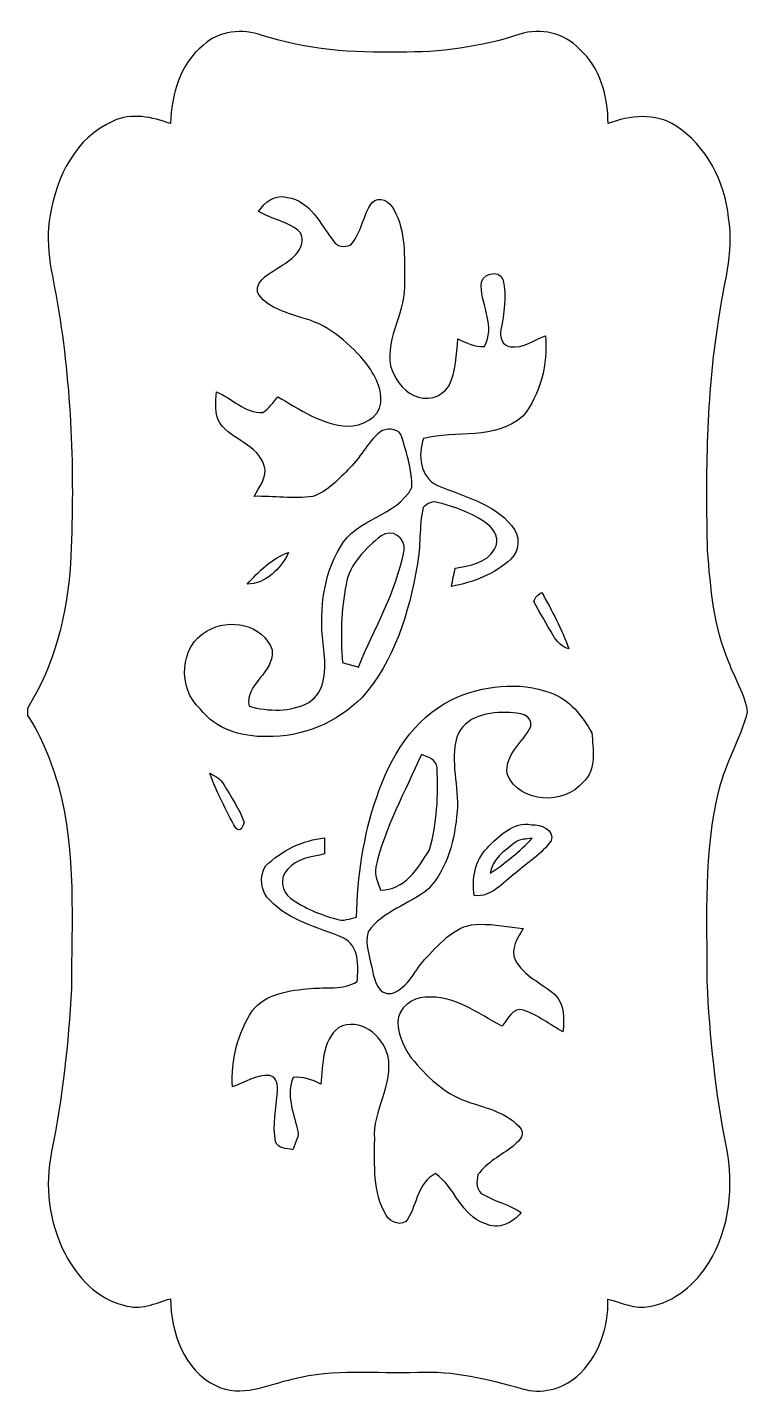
# Model space of a CAD drawing. Header units: centimetres. Extents: x -14.1 to 14.1, y -6.9 to 6.6.
# Drawn here: x -14.11 to -7.21, y -6.57 to 6.56 of the extents above; entities that cross this region are included whole.
import ezdxf

# ---------------------------------------------------------------- set-up
doc = ezdxf.new("R2010")
doc.units = ezdxf.units.CM
doc.header["$MEASUREMENT"] = 0
doc.layers.add('Camada 1', color=7, linetype='Continuous')

msp = doc.modelspace()

# ---------------------------------------------------------------- linework, layer by layer
at = {"layer": 'Camada 1', "color": 156}
for points, knots in [([(-12.42306, 6.39022), (-12.27419, 6.52992), (-12.04877, 6.55072), (-11.86144, 6.4837), (-11.86144, 6.4837), (-11.43846, 6.34646), (-10.99008, 6.31225), (-10.5477, 6.32388), (-10.5477, 6.32388), (-10.15646, 6.31718), (-9.76347, 6.37222), (-9.39129, 6.49427), (-9.39129, 6.49427), (-9.19268, 6.55954), (-8.96161, 6.50487), (-8.81768, 6.35175), (-8.81768, 6.35175), (-8.61977, 6.1729), (-8.54392, 5.8995), (-8.54463, 5.63986), (-8.54463, 5.63986), (-8.3372, 5.71675), (-8.0899, 5.74569), (-7.89622, 5.61622), (-7.89622, 5.61622), (-7.59882, 5.42748), (-7.4235, 5.0807), (-7.38893, 4.73569), (-7.38893, 4.73569), (-7.33142, 4.40302), (-7.44466, 4.07563), (-7.48524, 3.74791), (-7.48524, 3.74791), (-7.60306, 3.0219), (-7.60694, 2.28458), (-7.59107, 1.55081), (-7.59107, 1.55081), (-7.56214, 1.1885), (-7.5318, 0.81774), (-7.38681, 0.47978), (-7.38681, 0.47978), (-7.3279, 0.31996), (-7.22911, 0.17144), (-7.20689, 0.00034), (-7.20689, 0.00034), (-7.27569, -0.2533), (-7.41644, -0.4826), (-7.47888, -0.73942), (-7.47888, -0.73942), (-7.63093, -1.33914), (-7.59178, -1.9632), (-7.59388, -2.57632), (-7.59388, -2.57632), (-7.57061, -3.10902), (-7.51382, -3.64101), (-7.41045, -4.16489), (-7.41045, -4.16489), (-7.33602, -4.53636), (-7.37729, -4.93994), (-7.5759, -5.26803), (-7.5759, -5.26803), (-7.70395, -5.47299), (-7.90363, -5.65114), (-8.14916, -5.69066), (-8.14916, -5.69066), (-8.28604, -5.71958), (-8.41622, -5.65221), (-8.54533, -5.61939), (-8.54533, -5.61939), (-8.54004, -5.89314), (-8.63282, -6.17748), (-8.84449, -6.36023), (-8.84449, -6.36023), (-8.98418, -6.48652), (-9.18845, -6.53274), (-9.36907, -6.47841), (-9.36907, -6.47841), (-9.69468, -6.38493), (-10.02982, -6.30378), (-10.37166, -6.32107), (-10.37166, -6.32107), (-10.76889, -6.33341), (-11.17423, -6.28261), (-11.5637, -6.38493), (-11.5637, -6.38493), (-11.80465, -6.43714), (-12.06287, -6.57294), (-12.30488, -6.44913), (-12.30488, -6.44913), (-12.61463, -6.2992), (-12.73315, -5.93901), (-12.74021, -5.61657), (-12.74021, -5.61657), (-12.88308, -5.66242), (-13.03443, -5.73158), (-13.18542, -5.6776), (-13.18542, -5.6776), (-13.4433, -5.61728), (-13.63591, -5.40914), (-13.75269, -5.18089), (-13.75269, -5.18089), (-13.90332, -4.88314), (-13.94812, -4.53424), (-13.87933, -4.20792), (-13.87933, -4.20792), (-13.77491, -3.69359), (-13.71881, -3.17112), (-13.68813, -2.64759), (-13.68813, -2.64759), (-13.68954, -2.00377), (-13.64191, -1.34761), (-13.80842, -0.71825), (-13.80842, -0.71825), (-13.88321, -0.47907), (-13.96682, -0.23741), (-14.11111, -0.03033), (-14.11111, -0.03033), (-14.11111, -0.03033), (-14.11111, 0.03632), (-14.11111, 0.03632), (-14.11111, 0.03632), (-13.85252, 0.45225), (-13.72869, 0.93839), (-13.69871, 1.42416), (-13.69871, 1.42416), (-13.65743, 2.22849), (-13.68178, 3.03812), (-13.80877, 3.83399), (-13.80877, 3.83399), (-13.85428, 4.14055), (-13.95624, 4.44958), (-13.89168, 4.76143), (-13.89168, 4.76143), (-13.83558, 5.12585), (-13.64438, 5.51003), (-13.28949, 5.66242), (-13.28949, 5.66242), (-13.1138, 5.74569), (-12.91484, 5.70089), (-12.74021, 5.63915), (-12.74021, 5.63915), (-12.72928, 5.91502), (-12.65026, 6.21276), (-12.42306, 6.39022)], [0, 0, 0, 0, 0.02702703, 0.02702703, 0.02702703, 0.02702703, 0.05405405, 0.05405405, 0.05405405, 0.05405405, 0.08108108, 0.08108108, 0.08108108, 0.08108108, 0.10810811, 0.10810811, 0.10810811, 0.10810811, 0.13513514, 0.13513514, 0.13513514, 0.13513514, 0.16216216, 0.16216216, 0.16216216, 0.16216216, 0.18918919, 0.18918919, 0.18918919, 0.18918919, 0.21621622, 0.21621622, 0.21621622, 0.21621622, 0.24324324, 0.24324324, 0.24324324, 0.24324324, 0.27027027, 0.27027027, 0.27027027, 0.27027027, 0.2972973, 0.2972973, 0.2972973, 0.2972973, 0.32432432, 0.32432432, 0.32432432, 0.32432432, 0.35135135, 0.35135135, 0.35135135, 0.35135135, 0.37837838, 0.37837838, 0.37837838, 0.37837838, 0.40540541, 0.40540541, 0.40540541, 0.40540541, 0.43243243, 0.43243243, 0.43243243, 0.43243243, 0.45945946, 0.45945946, 0.45945946, 0.45945946, 0.48648649, 0.48648649, 0.48648649, 0.48648649, 0.51351351, 0.51351351, 0.51351351, 0.51351351, 0.54054054, 0.54054054, 0.54054054, 0.54054054, 0.56756757, 0.56756757, 0.56756757, 0.56756757, 0.59459459, 0.59459459, 0.59459459, 0.59459459, 0.62162162, 0.62162162, 0.62162162, 0.62162162, 0.64864865, 0.64864865, 0.64864865, 0.64864865, 0.67567568, 0.67567568, 0.67567568, 0.67567568, 0.7027027, 0.7027027, 0.7027027, 0.7027027, 0.72972973, 0.72972973, 0.72972973, 0.72972973, 0.75675676, 0.75675676, 0.75675676, 0.75675676, 0.78378378, 0.78378378, 0.78378378, 0.78378378, 0.81081081, 0.81081081, 0.81081081, 0.81081081, 0.83783784, 0.83783784, 0.83783784, 0.83783784, 0.86486486, 0.86486486, 0.86486486, 0.86486486, 0.89189189, 0.89189189, 0.89189189, 0.89189189, 0.91891892, 0.91891892, 0.91891892, 0.91891892, 0.94594595, 0.94594595, 0.94594595, 0.94594595, 1, 1, 1, 1]), ([(-11.89566, 4.79602), (-11.89566, 4.79602), (-11.89566, 4.79602), (-11.89566, 4.79602), (-11.89566, 4.79602), (-11.76513, 4.72086), (-11.60321, 4.69969), (-11.49208, 4.59317), (-11.49208, 4.59317), (-11.42823, 4.44746), (-11.57252, 4.33809), (-11.68258, 4.27389), (-11.68258, 4.27389), (-11.77042, 4.20899), (-11.92071, 4.15571), (-11.9066, 4.02307), (-11.9066, 4.02307), (-11.82511, 3.87419), (-11.63954, 3.8347), (-11.49103, 3.78107), (-11.49103, 3.78107), (-11.24514, 3.72497), (-11.04618, 3.55458), (-10.8846, 3.36868), (-10.8846, 3.36868), (-10.7957, 3.25402), (-10.70998, 3.11679), (-10.72409, 2.96545), (-10.72409, 2.96545), (-10.73714, 2.8141), (-10.90788, 2.74143), (-11.04123, 2.73897), (-11.04123, 2.73897), (-11.28994, 2.75519), (-11.50196, 2.89842), (-11.70939, 3.02294), (-11.70939, 3.02294), (-11.75596, 2.97144), (-11.7923, 2.90653), (-11.85474, 2.87231), (-11.85474, 2.87231), (-12.02548, 2.86137), (-12.15036, 3.00884), (-12.29888, 3.07057), (-12.29888, 3.07057), (-12.30277, 2.96969), (-12.32394, 2.85644), (-12.26291, 2.76684), (-12.26291, 2.76684), (-12.14861, 2.60561), (-11.9006, 2.56575), (-11.84133, 2.36114), (-11.84133, 2.36114), (-11.80324, 2.25212), (-11.89214, 2.159), (-11.93729, 2.06798), (-11.93729, 2.06798), (-11.75032, 2.07362), (-11.56158, 2.04011), (-11.37602, 2.06798), (-11.37602, 2.06798), (-11.22997, 2.1149), (-11.1252, 2.2366), (-11.01937, 2.34138), (-11.01937, 2.34138), (-10.90436, 2.45109), (-10.84192, 2.6095), (-10.70715, 2.69945), (-10.70715, 2.69945), (-10.64365, 2.72308), (-10.53782, 2.71638), (-10.52195, 2.63489), (-10.52195, 2.63489), (-10.47432, 2.4786), (-10.42246, 2.31705), (-10.42564, 2.15194), (-10.42564, 2.15194), (-10.5738, 1.87466), (-10.95692, 1.85844), (-11.11073, 1.58537), (-11.11073, 1.58537), (-11.28888, 1.29046), (-11.3164, 0.93027), (-11.26877, 0.59584), (-11.26877, 0.59584), (-11.24761, 0.42157), (-11.24832, 0.20109), (-11.41306, 0.09348), (-11.41306, 0.09348), (-11.58875, 0.00105), (-11.799, 0.00635), (-11.98633, 0.0582), (-11.98633, 0.0582), (-12.03184, 0.2741), (-11.73585, 0.37853), (-11.76619, 0.5976), (-11.76619, 0.5976), (-11.84875, 0.84349), (-12.18035, 0.90628), (-12.38673, 0.77893), (-12.38673, 0.77893), (-12.65554, 0.63923), (-12.67106, 0.22718), (-12.45588, 0.03281), (-12.45588, 0.03281), (-12.3077, -0.16157), (-12.05441, -0.23847), (-11.81805, -0.23176), (-11.81805, -0.23176), (-11.47762, -0.24377), (-11.14213, -0.0956), (-10.90259, 0.14216), (-10.90259, 0.14216), (-10.59215, 0.49176), (-10.4521, 0.95532), (-10.37519, 1.40757), (-10.37519, 1.40757), (-10.33815, 1.58996), (-10.35826, 1.7787), (-10.31804, 1.96037), (-10.31804, 1.96037), (-10.27923, 1.99955), (-10.22385, 2.03164), (-10.16846, 2.00766), (-10.16846, 2.00766), (-10.00372, 1.96497), (-9.83896, 1.90429), (-9.70138, 1.80233), (-9.70138, 1.80233), (-9.62589, 1.75083), (-9.58215, 1.64747), (-9.63224, 1.5635), (-9.63224, 1.5635), (-9.70527, 1.42699), (-9.87354, 1.40687), (-10.00971, 1.379), (-10.00971, 1.379), (-10.02242, 1.32186), (-10.03405, 1.264), (-10.04499, 1.20614), (-10.04499, 1.20614), (-9.83826, 1.24354), (-9.63189, 1.32221), (-9.47632, 1.46719), (-9.47632, 1.46719), (-9.38777, 1.55256), (-9.386, 1.69579), (-9.46679, 1.78681), (-9.46679, 1.78681), (-9.64494, 2.00413), (-9.9314, 2.06903), (-10.1794, 2.17134), (-10.1794, 2.17134), (-10.34803, 2.25248), (-10.37025, 2.46379), (-10.3131, 2.6229), (-10.3131, 2.6229), (-10.00019, 2.70157), (-9.62554, 2.60314), (-9.36236, 2.83527), (-9.36236, 2.83527), (-9.1888, 3.04799), (-9.12142, 3.33621), (-9.14541, 3.6068), (-9.14541, 3.6068), (-9.25371, 3.56622), (-9.35778, 3.48473), (-9.47949, 3.50061), (-9.47949, 3.50061), (-9.55674, 3.50343), (-9.58708, 3.59938), (-9.57121, 3.66394), (-9.57121, 3.66394), (-9.54122, 3.81987), (-9.519, 3.98215), (-9.54863, 4.13948), (-9.54863, 4.13948), (-9.59237, 4.25343), (-9.77265, 4.19981), (-9.76171, 4.0834), (-9.76171, 4.0834), (-9.75501, 3.88866), (-9.62377, 3.695), (-9.72925, 3.50378), (-9.72925, 3.50378), (-9.82062, 3.49956), (-9.90458, 3.53518), (-9.98396, 3.57681), (-9.98396, 3.57681), (-9.99807, 3.4244), (-10.0023, 3.26424), (-10.07251, 3.1249), (-10.07251, 3.1249), (-10.14059, 3.01308), (-10.29193, 2.97638), (-10.40694, 3.03423), (-10.40694, 3.03423), (-10.51983, 3.08892), (-10.59356, 3.20075), (-10.6306, 3.31716), (-10.6306, 3.31716), (-10.67893, 3.59938), (-10.47467, 3.84668), (-10.49761, 4.12643), (-10.49761, 4.12643), (-10.49725, 4.35856), (-10.48067, 4.60516), (-10.59814, 4.81507), (-10.59814, 4.81507), (-10.63131, 4.89055), (-10.73925, 4.95265), (-10.80735, 4.88314), (-10.80735, 4.88314), (-10.898, 4.75826), (-10.90541, 4.58823), (-11.01372, 4.47533), (-11.01372, 4.47533), (-11.07193, 4.45169), (-11.14601, 4.45805), (-11.17987, 4.51731), (-11.17987, 4.51731), (-11.30159, 4.67535), (-11.39754, 4.89725), (-11.61838, 4.93148), (-11.61838, 4.93148), (-11.73444, 4.96569), (-11.83604, 4.88914), (-11.89566, 4.79602)], [0, 0, 0, 0, 0.01724138, 0.01724138, 0.01724138, 0.01724138, 0.03448276, 0.03448276, 0.03448276, 0.03448276, 0.05172414, 0.05172414, 0.05172414, 0.05172414, 0.06896552, 0.06896552, 0.06896552, 0.06896552, 0.0862069, 0.0862069, 0.0862069, 0.0862069, 0.10344828, 0.10344828, 0.10344828, 0.10344828, 0.12068966, 0.12068966, 0.12068966, 0.12068966, 0.13793103, 0.13793103, 0.13793103, 0.13793103, 0.15517241, 0.15517241, 0.15517241, 0.15517241, 0.17241379, 0.17241379, 0.17241379, 0.17241379, 0.18965517, 0.18965517, 0.18965517, 0.18965517, 0.20689655, 0.20689655, 0.20689655, 0.20689655, 0.22413793, 0.22413793, 0.22413793, 0.22413793, 0.24137931, 0.24137931, 0.24137931, 0.24137931, 0.25862069, 0.25862069, 0.25862069, 0.25862069, 0.27586207, 0.27586207, 0.27586207, 0.27586207, 0.29310345, 0.29310345, 0.29310345, 0.29310345, 0.31034483, 0.31034483, 0.31034483, 0.31034483, 0.32758621, 0.32758621, 0.32758621, 0.32758621, 0.34482759, 0.34482759, 0.34482759, 0.34482759, 0.36206897, 0.36206897, 0.36206897, 0.36206897, 0.37931034, 0.37931034, 0.37931034, 0.37931034, 0.39655172, 0.39655172, 0.39655172, 0.39655172, 0.4137931, 0.4137931, 0.4137931, 0.4137931, 0.43103448, 0.43103448, 0.43103448, 0.43103448, 0.44827586, 0.44827586, 0.44827586, 0.44827586, 0.46551724, 0.46551724, 0.46551724, 0.46551724, 0.48275862, 0.48275862, 0.48275862, 0.48275862, 0.5, 0.5, 0.5, 0.5, 0.51724138, 0.51724138, 0.51724138, 0.51724138, 0.53448276, 0.53448276, 0.53448276, 0.53448276, 0.55172414, 0.55172414, 0.55172414, 0.55172414, 0.56896552, 0.56896552, 0.56896552, 0.56896552, 0.5862069, 0.5862069, 0.5862069, 0.5862069, 0.60344828, 0.60344828, 0.60344828, 0.60344828, 0.62068966, 0.62068966, 0.62068966, 0.62068966, 0.63793103, 0.63793103, 0.63793103, 0.63793103, 0.65517241, 0.65517241, 0.65517241, 0.65517241, 0.67241379, 0.67241379, 0.67241379, 0.67241379, 0.68965517, 0.68965517, 0.68965517, 0.68965517, 0.70689655, 0.70689655, 0.70689655, 0.70689655, 0.72413793, 0.72413793, 0.72413793, 0.72413793, 0.74137931, 0.74137931, 0.74137931, 0.74137931, 0.75862069, 0.75862069, 0.75862069, 0.75862069, 0.77586207, 0.77586207, 0.77586207, 0.77586207, 0.79310345, 0.79310345, 0.79310345, 0.79310345, 0.81034483, 0.81034483, 0.81034483, 0.81034483, 0.82758621, 0.82758621, 0.82758621, 0.82758621, 0.84482759, 0.84482759, 0.84482759, 0.84482759, 0.86206897, 0.86206897, 0.86206897, 0.86206897, 0.87931034, 0.87931034, 0.87931034, 0.87931034, 0.89655172, 0.89655172, 0.89655172, 0.89655172, 0.9137931, 0.9137931, 0.9137931, 0.9137931, 0.93103448, 0.93103448, 0.93103448, 0.93103448, 0.94827586, 0.94827586, 0.94827586, 0.94827586, 0.96551724, 0.96551724, 0.96551724, 0.96551724, 1, 1, 1, 1]), ([(-10.72126, 1.68945), (-10.62002, 1.766), (-10.48067, 1.67145), (-10.50077, 1.5501), (-10.50077, 1.5501), (-10.57345, 1.15322), (-10.78794, 0.80432), (-10.93646, 0.43356), (-10.93646, 0.43356), (-10.98796, 0.44626), (-11.03911, 0.46107), (-11.08957, 0.47695), (-11.08957, 0.47695), (-11.11285, 0.72636), (-11.10297, 0.97895), (-11.05569, 1.22485), (-11.05569, 1.22485), (-11.0236, 1.42205), (-10.86767, 1.5681), (-10.72126, 1.68945)], [0, 0, 0, 0, 0.16666667, 0.16666667, 0.16666667, 0.16666667, 0.33333333, 0.33333333, 0.33333333, 0.33333333, 0.5, 0.5, 0.5, 0.5, 0.66666667, 0.66666667, 0.66666667, 0.66666667, 1, 1, 1, 1]), ([(-12.00538, 1.2266), (-12.00538, 1.2266), (-12.00538, 1.2266), (-12.00538, 1.2266), (-12.00538, 1.2266), (-11.82687, 1.23119), (-11.67729, 1.37478), (-11.60815, 1.53105), (-11.60815, 1.53105), (-11.76937, 1.47496), (-11.89249, 1.34972), (-12.00538, 1.2266)], [0, 0, 0, 0, 0.25, 0.25, 0.25, 0.25, 0.5, 0.5, 0.5, 0.5, 1, 1, 1, 1]), ([(-9.25653, 1.0615), (-9.25653, 1.0615), (-9.25653, 1.0615), (-9.25653, 1.0615), (-9.25653, 1.0615), (-9.19797, 0.95108), (-9.13236, 0.8442), (-9.06992, 0.73554), (-9.06992, 0.73554), (-9.03781, 0.67697), (-8.98736, 0.62335), (-8.91928, 0.60854), (-8.91928, 0.60854), (-8.98877, 0.79587), (-9.08296, 0.97296), (-9.17856, 1.14757), (-9.17856, 1.14757), (-9.21808, 1.1303), (-9.24383, 1.10172), (-9.25653, 1.0615)], [0, 0, 0, 0, 0.16666667, 0.16666667, 0.16666667, 0.16666667, 0.33333333, 0.33333333, 0.33333333, 0.33333333, 0.5, 0.5, 0.5, 0.5, 0.66666667, 0.66666667, 0.66666667, 0.66666667, 1, 1, 1, 1]), ([(-10.039, 0.12381), (-10.039, 0.12381), (-10.039, 0.12381), (-10.039, 0.12381), (-10.039, 0.12381), (-10.41012, -0.05715), (-10.63942, -0.4332), (-10.76254, -0.81421), (-10.76254, -0.81421), (-10.89236, -1.18251), (-10.94457, -1.57339), (-10.95728, -1.96215), (-10.95728, -1.96215), (-11.01901, -1.9766), (-11.08251, -2.00483), (-11.14601, -1.98154), (-11.14601, -1.98154), (-11.30123, -1.93674), (-11.45786, -1.87888), (-11.58733, -1.78011), (-11.58733, -1.78011), (-11.67482, -1.72013), (-11.69634, -1.58114), (-11.61768, -1.50529), (-11.61768, -1.50529), (-11.53159, -1.39805), (-11.38731, -1.38606), (-11.26278, -1.35714), (-11.26278, -1.35714), (-11.26207, -1.30562), (-11.26137, -1.25377), (-11.26137, -1.20261), (-11.26137, -1.20261), (-11.47339, -1.22449), (-11.67553, -1.32432), (-11.82863, -1.47109), (-11.82863, -1.47109), (-11.88825, -1.57339), (-11.87838, -1.72191), (-11.78489, -1.80269), (-11.78489, -1.80269), (-11.60004, -2.0013), (-11.32451, -2.05705), (-11.08463, -2.15935), (-11.08463, -2.15935), (-10.92588, -2.23767), (-10.93858, -2.43028), (-10.94881, -2.57951), (-10.94881, -2.57951), (-11.08498, -2.661), (-11.24585, -2.63065), (-11.39613, -2.64512), (-11.39613, -2.64512), (-11.59474, -2.66312), (-11.82511, -2.69098), (-11.95634, -2.85996), (-11.95634, -2.85996), (-12.09534, -3.07374), (-12.15918, -3.3334), (-12.14649, -3.58739), (-12.14649, -3.58739), (-12.02866, -3.54787), (-11.91612, -3.4685), (-11.78736, -3.47802), (-11.78736, -3.47802), (-11.71892, -3.49673), (-11.71151, -3.57292), (-11.71469, -3.6329), (-11.71469, -3.6329), (-11.72738, -3.79201), (-11.76337, -3.95357), (-11.73162, -4.11268), (-11.73162, -4.11268), (-11.70763, -4.18041), (-11.62579, -4.17865), (-11.56722, -4.18923), (-11.56722, -4.18923), (-11.545, -4.12362), (-11.49702, -4.05765), (-11.52418, -3.98604), (-11.52418, -3.98604), (-11.56582, -3.82729), (-11.62755, -3.66041), (-11.56476, -3.49778), (-11.56476, -3.49778), (-11.47056, -3.48896), (-11.38096, -3.51542), (-11.29911, -3.56093), (-11.29911, -3.56093), (-11.27513, -3.37714), (-11.28888, -3.14359), (-11.12625, -3.01941), (-11.12625, -3.01941), (-10.92835, -2.91606), (-10.70574, -3.09279), (-10.65636, -3.28682), (-10.65636, -3.28682), (-10.59391, -3.56481), (-10.80346, -3.81316), (-10.78194, -4.08975), (-10.78194, -4.08975), (-10.78194, -4.33351), (-10.80346, -4.59809), (-10.67223, -4.81541), (-10.67223, -4.81541), (-10.63519, -4.88738), (-10.51242, -4.93253), (-10.46268, -4.85104), (-10.46268, -4.85104), (-10.37555, -4.70534), (-10.36813, -4.50215), (-10.19845, -4.41854), (-10.19845, -4.41854), (-10.00971, -4.548), (-9.95715, -4.82106), (-9.72466, -4.8962), (-9.72466, -4.8962), (-9.59696, -4.95864), (-9.45973, -4.89338), (-9.37789, -4.79), (-9.37789, -4.79), (-9.48936, -4.71769), (-9.61989, -4.68524), (-9.73596, -4.62314), (-9.73596, -4.62314), (-9.81004, -4.58998), (-9.80898, -4.49509), (-9.79205, -4.42806), (-9.79205, -4.42806), (-9.70597, -4.31058), (-9.57298, -4.2439), (-9.45902, -4.15854), (-9.45902, -4.15854), (-9.41246, -4.11621), (-9.34085, -4.06364), (-9.37648, -3.99274), (-9.37648, -3.99274), (-9.49642, -3.83928), (-9.6961, -3.79341), (-9.87213, -3.73591), (-9.87213, -3.73591), (-10.08661, -3.66959), (-10.25842, -3.51367), (-10.4013, -3.3461), (-10.4013, -3.3461), (-10.49196, -3.24061), (-10.55722, -3.10549), (-10.55934, -2.96474), (-10.55934, -2.96474), (-10.55758, -2.82963), (-10.42423, -2.73227), (-10.29722, -2.72944), (-10.29722, -2.72944), (-10.02206, -2.7044), (-9.79311, -2.88361), (-9.5631, -3.00496), (-9.5631, -3.00496), (-9.50559, -2.94393), (-9.45691, -2.81869), (-9.35389, -2.85184), (-9.35389, -2.85184), (-9.21843, -2.90194), (-9.10166, -2.99013), (-8.97678, -3.06069), (-8.97678, -3.06069), (-8.96549, -2.93828), (-8.95879, -2.79752), (-9.05403, -2.70403), (-9.05403, -2.70403), (-9.18139, -2.59467), (-9.35214, -2.52659), (-9.43468, -2.37172), (-9.43468, -2.37172), (-9.48372, -2.26306), (-9.40928, -2.1611), (-9.35955, -2.06974), (-9.35955, -2.06974), (-9.49748, -2.05493), (-9.63471, -2.02812), (-9.77406, -2.03059), (-9.77406, -2.03059), (-9.99137, -2.0207), (-10.14659, -2.2031), (-10.28347, -2.34631), (-10.28347, -2.34631), (-10.39671, -2.46027), (-10.45562, -2.6423), (-10.62002, -2.69451), (-10.62002, -2.69451), (-10.74737, -2.71215), (-10.78406, -2.56821), (-10.80381, -2.47261), (-10.80381, -2.47261), (-10.82393, -2.35091), (-10.88143, -2.22425), (-10.84298, -2.10114), (-10.84298, -2.10114), (-10.70327, -1.90076), (-10.44892, -1.84114), (-10.26724, -1.69228), (-10.26724, -1.69228), (-10.08168, -1.4926), (-10.01254, -1.21355), (-9.99172, -0.94862), (-9.99172, -0.94862), (-9.97126, -0.71154), (-10.06369, -0.47025), (-9.99313, -0.23741), (-9.99313, -0.23741), (-9.9247, -0.03386), (-9.67528, 0.00952), (-9.4876, -0.00316), (-9.4876, -0.00316), (-9.40329, -0.00387), (-9.26535, -0.01834), (-9.28511, -0.13582), (-9.28511, -0.13582), (-9.35707, -0.29069), (-9.5444, -0.40569), (-9.50983, -0.59867), (-9.50983, -0.59867), (-9.38212, -0.87595), (-8.97184, -0.88723), (-8.7824, -0.67062), (-8.7824, -0.67062), (-8.65258, -0.54892), (-8.68785, -0.35453), (-8.7009, -0.19614), (-8.7009, -0.19614), (-8.78945, -0.03386), (-8.91575, 0.12206), (-9.09461, 0.18732), (-9.09461, 0.18732), (-9.40046, 0.29986), (-9.74689, 0.25646), (-10.039, 0.12381)], [0, 0, 0, 0, 0.01666667, 0.01666667, 0.01666667, 0.01666667, 0.03333333, 0.03333333, 0.03333333, 0.03333333, 0.05, 0.05, 0.05, 0.05, 0.06666667, 0.06666667, 0.06666667, 0.06666667, 0.08333333, 0.08333333, 0.08333333, 0.08333333, 0.1, 0.1, 0.1, 0.1, 0.11666667, 0.11666667, 0.11666667, 0.11666667, 0.13333333, 0.13333333, 0.13333333, 0.13333333, 0.15, 0.15, 0.15, 0.15, 0.16666667, 0.16666667, 0.16666667, 0.16666667, 0.18333333, 0.18333333, 0.18333333, 0.18333333, 0.2, 0.2, 0.2, 0.2, 0.21666667, 0.21666667, 0.21666667, 0.21666667, 0.23333333, 0.23333333, 0.23333333, 0.23333333, 0.25, 0.25, 0.25, 0.25, 0.26666667, 0.26666667, 0.26666667, 0.26666667, 0.28333333, 0.28333333, 0.28333333, 0.28333333, 0.3, 0.3, 0.3, 0.3, 0.31666667, 0.31666667, 0.31666667, 0.31666667, 0.33333333, 0.33333333, 0.33333333, 0.33333333, 0.35, 0.35, 0.35, 0.35, 0.36666667, 0.36666667, 0.36666667, 0.36666667, 0.38333333, 0.38333333, 0.38333333, 0.38333333, 0.4, 0.4, 0.4, 0.4, 0.41666667, 0.41666667, 0.41666667, 0.41666667, 0.43333333, 0.43333333, 0.43333333, 0.43333333, 0.45, 0.45, 0.45, 0.45, 0.46666667, 0.46666667, 0.46666667, 0.46666667, 0.48333333, 0.48333333, 0.48333333, 0.48333333, 0.5, 0.5, 0.5, 0.5, 0.51666667, 0.51666667, 0.51666667, 0.51666667, 0.53333333, 0.53333333, 0.53333333, 0.53333333, 0.55, 0.55, 0.55, 0.55, 0.56666667, 0.56666667, 0.56666667, 0.56666667, 0.58333333, 0.58333333, 0.58333333, 0.58333333, 0.6, 0.6, 0.6, 0.6, 0.61666667, 0.61666667, 0.61666667, 0.61666667, 0.63333333, 0.63333333, 0.63333333, 0.63333333, 0.65, 0.65, 0.65, 0.65, 0.66666667, 0.66666667, 0.66666667, 0.66666667, 0.68333333, 0.68333333, 0.68333333, 0.68333333, 0.7, 0.7, 0.7, 0.7, 0.71666667, 0.71666667, 0.71666667, 0.71666667, 0.73333333, 0.73333333, 0.73333333, 0.73333333, 0.75, 0.75, 0.75, 0.75, 0.76666667, 0.76666667, 0.76666667, 0.76666667, 0.78333333, 0.78333333, 0.78333333, 0.78333333, 0.8, 0.8, 0.8, 0.8, 0.81666667, 0.81666667, 0.81666667, 0.81666667, 0.83333333, 0.83333333, 0.83333333, 0.83333333, 0.85, 0.85, 0.85, 0.85, 0.86666667, 0.86666667, 0.86666667, 0.86666667, 0.88333333, 0.88333333, 0.88333333, 0.88333333, 0.9, 0.9, 0.9, 0.9, 0.91666667, 0.91666667, 0.91666667, 0.91666667, 0.93333333, 0.93333333, 0.93333333, 0.93333333, 0.95, 0.95, 0.95, 0.95, 0.96666667, 0.96666667, 0.96666667, 0.96666667, 1, 1, 1, 1]), ([(-10.33426, -0.40357), (-10.27324, -0.42862), (-10.18786, -0.44944), (-10.18398, -0.53021), (-10.18398, -0.53021), (-10.16917, -0.79269), (-10.18504, -1.06327), (-10.2563, -1.31655), (-10.2563, -1.31655), (-10.36002, -1.48802), (-10.49937, -1.70956), (-10.7262, -1.70215), (-10.7262, -1.70215), (-10.74737, -1.63125), (-10.789, -1.55999), (-10.77101, -1.48412), (-10.77101, -1.48412), (-10.68704, -1.10172), (-10.48773, -0.75988), (-10.33426, -0.40357)], [0, 0, 0, 0, 0.16666667, 0.16666667, 0.16666667, 0.16666667, 0.33333333, 0.33333333, 0.33333333, 0.33333333, 0.5, 0.5, 0.5, 0.5, 0.66666667, 0.66666667, 0.66666667, 0.66666667, 1, 1, 1, 1]), ([(-12.36203, -0.5842), (-12.36203, -0.5842), (-12.36203, -0.5842), (-12.36203, -0.5842), (-12.36203, -0.5842), (-12.29606, -0.76658), (-12.20787, -0.94051), (-12.11403, -1.10983), (-12.11403, -1.10983), (-12.06323, -1.15359), (-12.04736, -1.09502), (-12.03254, -1.05409), (-12.03254, -1.05409), (-12.07805, -0.92428), (-12.15777, -0.80963), (-12.22903, -0.69285), (-12.22903, -0.69285), (-12.25726, -0.63923), (-12.30982, -0.60959), (-12.36203, -0.5842)], [0, 0, 0, 0, 0.16666667, 0.16666667, 0.16666667, 0.16666667, 0.33333333, 0.33333333, 0.33333333, 0.33333333, 0.5, 0.5, 0.5, 0.5, 0.66666667, 0.66666667, 0.66666667, 0.66666667, 1, 1, 1, 1]), ([(-9.70492, -1.3014), (-9.70492, -1.3014), (-9.70492, -1.3014), (-9.70492, -1.3014), (-9.70492, -1.3014), (-9.82274, -1.41851), (-9.84955, -1.59666), (-9.82874, -1.75541), (-9.82874, -1.75541), (-9.65941, -1.77694), (-9.55357, -1.62913), (-9.43222, -1.53916), (-9.43222, -1.53916), (-9.31615, -1.43932), (-9.17963, -1.35748), (-9.09072, -1.23048), (-9.09072, -1.23048), (-9.05509, -1.12218), (-9.19374, -1.0735), (-9.27805, -1.07631), (-9.27805, -1.07631), (-9.4562, -1.04527), (-9.59167, -1.18638), (-9.70492, -1.3014)], [0, 0, 0, 0, 0.14285714, 0.14285714, 0.14285714, 0.14285714, 0.28571429, 0.28571429, 0.28571429, 0.28571429, 0.42857143, 0.42857143, 0.42857143, 0.42857143, 0.57142857, 0.57142857, 0.57142857, 0.57142857, 0.71428571, 0.71428571, 0.71428571, 0.71428571, 1, 1, 1, 1]), ([(-9.43998, -1.25095), (-9.39376, -1.20967), (-9.32849, -1.21567), (-9.27135, -1.2058), (-9.27135, -1.2058), (-9.39129, -1.33314), (-9.52853, -1.44463), (-9.67422, -1.54128), (-9.67422, -1.54128), (-9.65729, -1.40616), (-9.53875, -1.32749), (-9.43998, -1.25095)], [0, 0, 0, 0, 0.25, 0.25, 0.25, 0.25, 0.5, 0.5, 0.5, 0.5, 1, 1, 1, 1])]:
    msp.add_open_spline(points, degree=3, knots=knots, dxfattribs=at)

doc.saveas('drawing.dxf')
